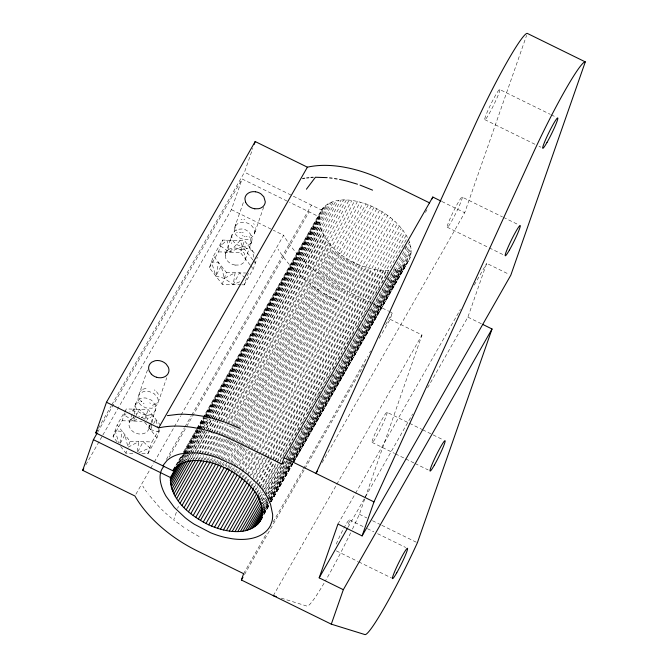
<?xml version="1.0" encoding="UTF-8"?>
<svg xmlns="http://www.w3.org/2000/svg" width="668" height="668" viewBox="0 0 668 668"><rect width="100%" height="100%" fill="white"/><g stroke="black" fill="none" stroke-linecap="round" stroke-linejoin="round"><path stroke-width="0.5" stroke-dasharray="3.34 2.5" d="M386.538 275.241L389.127 270.715C359.209 271.291 320.231 249.715 319.137 216.808L289.553 202.279M293.377 462.815L408.524 260.954C412.523 254.516 411.471 246.4 408.532 239.779M230.752 239.42L230.836 238.593M235.286 226.427L235.37 225.609M134.068 415.112L133.099 421.049L124.198 414.845L126.001 413.901M134.226 414.127L135.036 409.175L148.196 409.534L160.537 425.374M137.216 451.476L138.819 441.581L151.978 441.94L159.034 429.566M147.511 369.963L138.184 396.667L138.009 400.015A10.488 8.5 19.2 0 0 140.756 404.967L145.641 407.864L151.669 408.223A10.412 8.442 19.2 0 0 156.437 405.626L157.957 402.954L166.733 377.762M232.138 234.568L231.854 236.188A10.362 8.392 19.2 0 0 233.441 241.373A10.412 8.442 19.2 0 0 237.833 245.064L241.549 246.225A10.279 8.325 19.2 0 0 247.494 245.548C257.405 241.265 249.323 227.646 240.455 229.074A10.362 8.392 19.2 0 0 234.919 230.802L232.138 234.568L225.534 253.514M119.898 442.984L122.328 431.445L117.184 424.848L125.25 410.711M151.711 423.821L150.5 429.591L158.992 431.937L158.283 429.048M151.92 422.861L153.339 416.131L146.133 415.438L141.474 417.442M245.356 259.618L251.018 243.119M176.36 512.247L173.73 520.005L184.969 528.146M177.68 508.373L178.339 506.436M155.594 409.734L154.066 412.406A10.412 8.442 19.2 0 1 149.306 415.003L143.269 414.636L138.393 411.738A10.488 8.5 19.2 0 1 135.646 406.795L135.821 403.439L134.669 406.77L136.422 402.027L140.23 398.746A10.488 8.5 19.2 0 1 146.183 398.078L151.511 400.19L155.226 404.616A10.412 8.442 19.2 0 1 155.594 409.734L151.252 422.118M255.376 230.928L253.673 235.495L249.865 238.768A10.279 8.325 19.2 0 1 243.912 239.445L240.204 238.284L237.082 236.088A10.362 8.392 19.2 0 1 234.334 231.145A10.412 8.442 19.2 0 1 235.111 226.377L237.307 223.997A10.279 8.325 19.2 0 1 242.826 222.294C248.955 222.01 255.953 227.504 254.283 234.084L263.668 207.163M117.151 441.907L113.059 436.655L117.184 424.848M113.059 436.655L122.135 420.748L124.883 412.882M125.225 411.897L126.26 408.941L135.036 409.175L129.617 412.014M150.935 423.011L149.056 428.397A10.346 8.392 19.2 0 1 138.944 433.975L136.915 433.565A10.346 8.392 19.2 0 1 131.771 430.509L129.634 427.495A10.346 8.392 19.2 0 1 129.233 422.502L134.953 405.952M132.899 453.347L125.926 453.155L127.638 448.236M130.043 441.348L138.819 441.581L127.98 447.251L130.043 441.348L124.899 434.743L122.328 431.445L115.121 430.751L118.912 443.018M144.756 419.379L148.196 409.534M241.19 284.793L222.244 284.284L209.385 267.784L213.509 255.978L222.578 240.071L244.513 240.664L254.809 253.857M102.847 435.043L231.412 209.643L242.117 178.982L288.626 201.819M111.79 404.85L244.488 172.202L252.846 148.246M141.875 453.589L147.853 453.747L151.978 441.94M209.385 267.784L218.461 251.878L222.578 240.071M147.853 453.747L156.93 437.841L160.019 428.981M234.51 227.796L243.87 200.993M222.244 284.284L226.369 272.477L213.509 255.978M250.191 265.037L240.388 252.471L244.513 240.664M242.183 284.819L244.179 284.877L248.304 273.07M244.179 284.877L253.256 268.97L257.372 257.163M379.265 338.309L390.112 319.304L392.316 312.975L389.536 311.605M352.462 529.089A80.502 6.972 -63.8 0 0 359.392 514.276L364.895 498.52M365.246 497.535L422.001 334.969L390.112 319.304M322.185 462.557L464.694 212.716L526.609 35.371M427.62 387.741L467.892 317.133L486.671 263.342L508.958 274.281M250.575 244.68L251.911 240.864L250.842 243.912M235.554 224.815L235.821 224.047M231.019 237.8L231.287 237.031M138.184 396.667L139.712 393.995L142.601 391.974A10.488 8.5 19.2 0 1 148.547 391.298L153.874 393.41L157.598 397.836A10.412 8.442 19.2 0 1 157.957 402.954M120.39 443.21L124.899 434.743L127.98 447.251M151.853 427.052L150.5 429.591L149.039 424.873M153.657 423.662L155.911 419.429L158.04 428.088M135.529 416.531L133.099 421.049L137.758 419.045M136.013 415.621L139.42 409.3L146.133 415.438L147.879 421.099M137.858 451.643L143.211 441.698L149.916 447.844L138.752 452.654M98.363 428.38L111.272 405.752M97.545 432.446L242.117 178.982M85.805 464.92L102.329 435.954M135.921 494.195L150.208 469.153M150.718 468.26L153.774 462.891M154.283 461.997L173.83 427.729M174.348 426.827L180.552 415.947M181.07 415.037L283.608 235.278L273.354 230.243M166.365 459.467L184.435 427.779M184.952 426.877L191.148 416.014M191.666 415.112L311.455 205.093M169.163 457.188L186.197 427.32M186.714 426.409L309.092 211.873M175.893 465.304L181.679 455.267M183.642 451.727L196.659 429.015M197.06 428.188L322.126 209.042C332.748 196.275 352.103 199.147 366.039 203.965C382.898 210.236 398.771 221.434 407.455 237.516L278.89 462.916M176.636 464.711L182.314 454.749M182.832 453.848L196.768 429.407M197.285 428.497L203.481 417.634M203.999 416.732L323.27 207.623M177.947 463.383L182.598 455.242M184.66 451.618L197.052 429.891M197.569 428.99L324.59 206.295M178.69 463.033L183.333 454.883M183.85 453.973L197.277 430.442M197.795 429.532L204.508 417.767M205.026 416.865L319.137 216.808M179.441 462.164L184.084 454.015M184.602 453.113L204.742 417.809M205.251 416.899L326.076 205.076M179.583 462.44L184.226 454.29M184.744 453.388L198.171 429.85M198.688 428.948L204.884 418.084M205.393 417.183L318.995 218.027M179.032 464.669L198.655 430.267M199.173 429.365L205.368 418.502M205.886 417.6L327.738 203.965M181.095 461.688L185.22 454.449M185.737 453.547L199.164 430.008M199.682 429.098L205.878 418.235M206.395 417.333L318.953 219.989M180.853 463.675L186.013 454.624M186.531 453.722L199.957 430.184M200.475 429.282L206.671 418.418M207.189 417.508L329.558 202.972M182.264 461.914L186.397 454.674M186.915 453.772L200.333 430.234M200.851 429.332L207.047 418.469M207.564 417.558L319.095 222.026M182.848 462.807L187.499 454.666M188.017 453.756L201.435 430.225M201.953 429.315L208.149 418.452M208.666 417.55L331.553 202.103M184.143 461.321L188.267 454.081M188.785 453.171L208.408 418.769M208.925 417.867L319.421 224.147M185.028 462.072L202.588 431.294M203.105 430.392L209.301 419.529M209.819 418.619L333.733 201.369M186.714 459.876L189.812 454.449M190.33 453.539L203.239 430.91M203.757 430.008L209.952 419.145M210.462 418.235L319.93 226.327M187.341 461.488L191.474 454.248M191.992 453.338L204.383 431.611M206.445 427.996L211.614 418.936M212.123 418.034L336.046 200.776M188.96 459.384L211.681 419.554M212.199 418.644L320.623 228.548M189.787 461.054L206.312 432.087M206.821 431.177L213.025 420.314M213.535 419.412L338.492 200.342M191.407 458.958L193.987 454.432M194.505 453.53L206.896 431.804M207.414 430.902L213.61 420.038M214.127 419.128L321.525 230.844M192.326 460.77L195.941 454.432M196.459 453.53L208.332 432.705M208.85 431.804L215.046 420.94M215.564 420.03L341.031 200.058M193.536 459.5L196.634 454.065M197.152 453.163L209.026 432.338M209.543 431.436L322.627 233.19M194.956 460.644L198.571 454.307M199.089 453.405L210.445 433.49M210.963 432.58L217.676 420.815M218.194 419.905L343.661 199.932M196.375 459.141L198.955 454.616M199.473 453.706L210.829 433.791M211.347 432.889L218.06 421.124M218.578 420.214L323.913 235.545M197.661 460.67L200.767 455.234M201.277 454.332L213.159 433.515M213.668 432.605L219.864 421.742M220.382 420.84L346.375 199.957M198.872 459.684L201.452 455.159M201.97 454.257L213.334 434.342M213.852 433.432L220.557 421.667M221.075 420.756L325.374 237.9M200.417 460.845L203.515 455.409M204.032 454.507L215.388 434.592M215.906 433.682L222.102 422.819M222.619 421.917L349.122 200.133M202.053 459.3L215.998 434.86M216.516 433.95L222.711 423.086M223.221 422.184L327.011 240.229M203.206 461.154L206.303 455.726M206.821 454.816L218.177 434.901M218.695 434L224.373 424.038M226.435 420.422L351.911 200.45M204.867 459.784L206.938 456.16M207.447 455.259L218.294 436.246M218.812 435.344L225.007 424.481M225.525 423.57L328.79 242.526M206.003 461.605L208.583 457.079M209.101 456.177L220.465 436.262M220.974 435.352L227.178 424.489M227.688 423.587L354.708 200.901M207.832 460.227L209.902 456.603M210.412 455.701L221.258 436.688M221.776 435.778L227.972 424.923M228.489 424.013L330.718 244.78M208.8 462.181L211.38 457.655M211.898 456.745L222.736 437.74M223.254 436.83L229.45 425.967M231.52 422.351L357.505 201.469M210.921 460.603L212.466 457.889M212.983 456.987L223.83 437.974M224.348 437.072L230.544 426.209M231.053 425.299L332.773 246.968M211.564 462.866L214.144 458.34M214.662 457.438L225.508 438.425M226.018 437.523L232.214 426.66M232.731 425.758L360.269 202.162M213.593 461.805L215.655 458.19M216.173 457.279L226.494 439.177M227.011 438.275L233.207 427.411M233.725 426.501L334.927 249.081M214.461 463.717L217.042 459.192M217.559 458.281L227.888 440.179M228.406 439.277L235.119 427.503M235.629 426.601L363.167 203.005M216.349 462.932L218.411 459.308M218.929 458.407L229.258 440.295M229.775 439.394L235.971 428.53M236.489 427.629L337.173 251.101M217.334 464.677L219.914 460.152M220.432 459.25L230.752 441.139M231.27 440.237L237.466 429.374M237.983 428.472L366.039 203.965M219.179 463.959L220.732 461.246M221.25 460.335L232.088 441.331M232.606 440.421L238.802 429.557M239.319 428.656L339.486 253.038M219.622 465.538L222.202 461.012M222.72 460.102L233.049 441.999M233.558 441.097L368.327 204.826M222.077 464.886L223.621 462.172M224.139 461.271L341.866 254.875M222.561 466.757L235.988 443.218M236.505 442.316L371.266 206.045M225.141 465.813L237.541 444.086M238.05 443.185L344.421 256.704M225.333 468.026L227.913 463.5M228.431 462.59L238.76 444.487M239.269 443.577L374.038 207.314M227.755 467.55L240.664 444.913M241.181 444.011L347.026 258.441M228.08 469.404L230.66 464.878M231.178 463.968L241.507 445.865M242.016 444.963L376.785 208.692M229.875 468.861L231.429 466.139M231.946 465.237L242.267 447.134M242.785 446.224L349.155 259.743M230.844 470.923L244.271 447.385M244.789 446.483L379.558 210.211M232.673 470.456L234.226 467.742M234.744 466.832L245.582 447.827M246.1 446.917L351.952 261.347M233.6 472.56L382.305 211.856M235.395 471.884L236.948 469.17M239.01 465.546L248.304 449.255M248.822 448.345L354.675 262.774M236.322 474.33L250.266 449.89M250.784 448.98L385.027 213.618M238.175 473.211L239.72 470.497M240.238 469.596L357.447 264.102M239.002 476.209L241.582 471.683M242.1 470.781L252.947 451.768M253.464 450.867L387.707 215.505M240.522 475.374L242.066 472.652M242.584 471.75L253.94 451.835M254.458 450.933L360.311 265.355M241.565 478.163L243.628 474.547M245.69 470.923L256.019 452.82M256.537 451.91L390.271 217.459M242.918 477.42L244.471 474.706M244.989 473.796L363.225 266.499M244.012 480.183L246.592 475.658M247.11 474.756L392.717 219.48M245.381 479.365L247.444 475.741M247.962 474.839L259.835 454.015M260.353 453.113L366.206 267.534M246.358 482.296L248.939 477.77M249.456 476.868L261.33 456.044M261.848 455.142L395.064 221.592M247.369 482.087L249.431 478.463M251.494 474.848L262.34 455.835M262.858 454.933L369.22 268.452M248.596 484.484L251.176 479.958M253.247 476.334L397.301 223.772M249.815 483.757L251.878 480.133M252.395 479.232L264.787 457.505M265.305 456.595L372.185 269.212M250.692 486.713L253.272 482.187M253.79 481.277L266.699 458.649M267.217 457.747L399.397 226.001M251.727 486.187L253.798 482.563M255.861 478.939L375.132 269.83M252.646 488.993L255.744 483.557M256.261 482.655L269.68 459.116M270.198 458.215L401.351 228.281M254.132 487.573L269.621 460.411M270.139 459.509L378.055 270.315M254.433 491.289L257.531 485.861M258.048 484.951L403.138 230.585M255.978 489.711L258.04 486.087M258.558 485.185L272.502 460.745M273.02 459.834L380.935 270.64M256.044 493.602L259.142 488.174M259.66 487.264L274.122 461.922M274.64 461.02L404.75 232.898M257.247 492.6L259.827 488.074M260.345 487.172L274.807 461.822M275.316 460.92L383.749 270.824M257.489 495.923L260.587 490.487M262.649 486.872L276.594 462.423M277.111 461.521L406.194 235.211M258.95 494.437L261.53 489.911M262.048 489.009L276.51 463.659M277.02 462.757L386.488 270.849M258.75 498.219L262.365 491.89M262.883 490.98L278.372 463.826M260.036 497.025L262.624 492.5M264.687 488.876L278.623 464.435M279.14 463.534L287.407 449.046M289.469 445.431L293.085 439.093M295.147 435.469L299.798 427.32M301.861 423.704L305.476 417.366M307.539 413.743L312.19 405.601M314.252 401.977L318.385 394.738M318.903 393.828L324.581 383.875M325.099 382.964L330.777 373.011M332.839 369.387L336.455 363.05M338.526 359.434L342.133 353.096M344.204 349.473L348.846 341.323M349.364 340.421L355.042 330.46M357.113 326.844L360.728 320.506M362.791 316.882L367.433 308.733M369.504 305.117L373.12 298.78M375.182 295.156L379.825 287.015M381.896 283.391L386.029 276.151M259.819 500.491L263.434 494.153M265.505 490.529L280.476 464.277M261.013 499.464L264.111 494.028M264.628 493.126L280.635 465.062M290.137 449.606L291.691 446.892M301.502 429.691L302.529 427.879M319.571 398.003L320.607 396.199M331.445 377.186L332.998 374.472M357.781 331.019L359.326 328.305M369.137 311.104L370.172 309.292M387.215 279.424L388.242 277.612M404.766 248.646L406.319 245.924M425.424 212.432L426.969 209.719M261.739 500.891L264.837 495.464M265.355 494.554L282.389 464.686M282.906 463.776L284.459 461.062M286.522 457.446L409.409 242M262.382 500.841L264.962 496.316M265.48 495.414L282.522 465.538M283.032 464.636L285.62 460.11M286.129 459.2L394.045 270.006C399.714 268.812 405.334 265.947 408.524 260.954M261.405 504.866L265.53 497.627M267.601 494.003L410.11 244.162M262.574 503.897L265.672 498.462M268.252 493.936L286.848 461.346M287.357 460.444L396.308 269.438M261.923 506.97L266.565 498.821M267.083 497.919L288.25 460.803M288.768 459.901L410.628 246.258M263.134 505.91L266.749 499.572M268.82 495.948L288.434 461.555M288.952 460.644L398.42 268.736M262.265 508.983L267.425 499.931M267.943 499.021L289.11 461.914M289.628 461.003L410.97 248.271M263.534 507.797L267.659 500.557M268.177 499.647L289.862 461.63M290.38 460.728L400.366 267.91M262.958 510.143L268.127 501.092M268.636 500.19L411.146 250.341M263.768 509.567L267.901 502.328M269.964 498.704L290.613 462.498M291.131 461.588L402.144 266.966M262.958 512.122L268.127 503.071M270.189 499.447L411.154 252.32M263.835 511.229L268.486 503.087M270.548 499.464L291.198 463.258M293.269 459.634L403.764 265.914M262.841 513.558L268.519 503.605M270.59 499.981L291.24 463.776M293.31 460.152L411.029 253.756M263.726 512.807L268.895 503.755M269.404 502.854L405.209 264.77M264.06 513.308L268.711 505.158M270.774 501.534L292.459 463.517M292.976 462.615L406.57 263.459M264.052 513.734L268.695 505.584M270.765 501.96L410.177 257.547M263.685 514.627L268.853 505.576M270.916 501.952L407.747 262.065M263.944 514.418L269.112 505.367M271.175 501.743L292.86 463.726M243.611 573.678L266.849 532.947M273.045 522.084L302.988 469.579M303.506 468.677L367.534 356.428M369.596 352.804L370.631 350.992M385.603 324.74L392.316 312.975M244.496 574.58L304.399 469.571M304.909 468.669L364.294 364.561M273.296 595.672L336.288 485.235M336.806 484.333L422.001 334.969M337.966 524.046L355.009 494.178M355.526 493.268L460.344 309.509M474.28 285.069L486.671 263.342M348.103 527.152L412.64 413.993M322.126 209.042L321.5 210.028L244.488 172.202M140.313 391.498L140.839 390.855M135.779 404.482L136.305 403.839M156.83 403.213L157.439 402.629M227.22 250.609L228.573 249.481M141.449 390.271L142.134 389.745M136.915 403.255L137.6 402.729M156.145 403.739L151.895 405.301M133.667 417.592L132.114 418.444A10.346 8.392 19.2 0 0 129.183 422.477M142.885 389.285L146.384 388.191M138.351 402.27L139.153 401.885M150.058 417.575L150.859 417.183M250.75 235.787L251.569 235.403M246.216 248.772L247.035 248.387M239.728 281.779L233.215 284.576L224.306 278.381L215.814 276.034L211.447 261.881L218.653 262.574L215.814 276.034L221.225 265.872L224.306 278.381L235.144 272.711L233.215 284.576L239.528 272.828L245.674 272.995M241.056 219.655L241.958 219.43M236.522 232.639L237.424 232.422M140.915 401.334L141.85 401.176M147.361 418.285L148.304 418.126M244.43 249.289L241.549 249.481M243.87 219.229L244.847 219.246M239.336 232.214L241.298 232.33M246.083 236.497L247.06 236.514M218.461 251.878L240.388 252.471M226.369 272.477L239.528 272.828L244.747 277.604M122.135 420.748L142.075 421.291M235.069 265.096L238.944 265.004A10.237 8.3 19.2 0 0 243.67 262.532A10.329 8.375 19.2 0 0 245.615 258.007L244.154 253.089L241.44 250.308M244.112 236.221L245.089 236.397M239.578 249.206L240.555 249.381M242.284 232.514L243.252 232.773M281.228 598.136L307.013 606.118A80.502 6.972 -63.8 0 0 324.873 581.811M242.192 235.62L243.144 235.963M237.658 248.605L238.61 248.947M499.823 89.554A16.892 1.461 -63.8 0 1 489.026 113.927A16.892 1.461 -63.8 0 1 488.007 110.27A16.892 1.461 -63.8 0 1 499.823 89.554L550.332 114.362M551.267 114.821L555.943 117.117M484.751 119.614L535.26 144.422M539.001 146.259L540.871 147.177M462.256 197.143A16.892 1.461 -63.8 0 1 451.459 221.509A16.892 1.461 -63.8 0 1 450.441 217.86A16.892 1.461 -63.8 0 1 462.256 197.143L502.478 216.9M503.413 217.359L518.376 224.707M441.907 201.519L464.694 212.716M447.184 227.195L488.341 247.41M489.277 247.87L503.305 254.758M467.892 317.133L481.82 323.972M231.412 209.643L272.419 229.784M370.974 302.487C344.446 290.38 317.492 276.736 297.828 254.566A99.941 57.891 29.7 0 1 288.518 242.977A98.864 57.273 29.7 0 1 283.608 235.278M371.909 302.946L388.609 311.146M387.131 412.323A16.892 1.461 -63.8 0 1 376.326 436.688A16.892 1.461 -63.8 0 1 375.316 433.031A16.892 1.461 -63.8 0 1 387.131 412.323L408.641 422.886M409.576 423.345L421.733 429.315M422.669 429.775L443.251 439.886M372.051 442.375L394.504 453.397M395.439 453.856L404.791 458.448M405.726 458.908L414.143 463.049M415.079 463.509L428.171 469.938M359.392 514.276L366.874 517.959M372.493 520.714L380.91 524.848M381.846 525.307L417.383 542.758M349.564 519.904L363.592 526.801M367.333 528.639L373.88 531.853M377.62 533.69L405.685 547.468M336.355 550.883L357.873 561.446M358.808 561.905L391.54 577.987M336.764 300.834L322.485 292.651M199.181 536.588L187.299 529.657M154.208 389.87L155.043 390.413M149.674 402.862L150.509 403.397M143.244 403.071L144.071 403.614M138.71 416.064L139.537 416.598M320.164 291.131C303.573 280.067 288.509 266.173 278.013 249.089M169.472 516.523L171.584 518.276M165.388 512.932L167.401 514.736M161.489 509.25L163.409 511.095M159.61 507.379L148.062 493.894M156.529 391.665L158.625 394.688M141.75 401.819L140.539 400.374M252.863 259.927L242.451 246.567L240.129 240.538L229.425 252.178L220.515 245.974L226.97 240.188L229.425 252.178L242.451 246.567L252.228 250.558L253.89 257.297M253.473 260.712L255.31 263.067L254.842 261.146M250.801 265.831L253.256 268.97M144.655 422.092L156.93 437.841M120.666 446.408L125.926 453.155M136.005 413.367L136.573 414.11M152.638 405.351L153.206 406.094M253.615 223.63L254.174 224.39M249.081 236.614L249.64 237.374M145.323 490.011L146.659 491.957M142.827 486.095L144.046 488.074M235.904 229.759L236.288 230.569M231.37 242.743L231.754 243.553M139.336 397.978L139.654 398.796M134.802 410.962L135.12 411.78M225.884 258.458L225.266 255.126M250.492 238.969L251.101 242.3M255.518 227.646L255.627 228.481M235.303 227.262L235.403 228.097M230.769 240.246L230.869 241.081M235.119 265.071A10.329 8.375 19.2 0 1 225.959 258.449M225.35 255.159A10.329 8.375 19.2 0 1 227.295 250.642M228.631 249.531A10.329 8.375 19.2 0 1 241.465 250.35M149.148 425.04A10.237 8.3 19.2 0 1 149.056 428.397M141.282 417.325A10.346 8.392 19.2 0 1 146.459 420.364M350.642 532.855A80.502 6.972 -63.8 0 1 325.366 580.96M336.28 544.069A16.892 1.461 -63.8 0 1 346.942 522.819A16.892 1.461 -63.8 0 1 347.769 525.799"/><path stroke-width="1" d="M262.399 517.132C252.304 538.583 222.861 532.221 205.969 523.478C188.844 514.402 169.664 498.745 170.432 477.511L177.655 464.836M482.747 324.431L492.032 328.99L417.383 542.758A80.502 6.972 -63.8 0 1 365.004 634.6L331.295 624.163L241.399 580.008L243.611 573.678L197.219 550.891C179.249 541.999 162.666 530.108 149.123 515.279A99.941 57.891 29.7 0 1 142.668 507.555A98.864 57.273 29.7 0 1 134.903 495.982L82.707 470.347L93.411 439.686L97.027 433.348M259.81 521.658C269.463 499.28 245.799 478.998 228.08 469.404C211.764 461.104 186.113 453.889 172.795 470.731L95.783 432.914L106.488 402.245L255.193 141.541L307.389 167.175A100.325 58.116 29.7 0 1 315.446 165.856A98.388 56.997 29.7 0 1 324.281 165.363A100.167 58.024 29.7 0 1 343.678 167.083L348.754 168.077A99.816 57.824 29.7 0 1 364.169 172.336A98.755 57.206 29.7 0 1 379.315 178.298L429.658 202.922M254.191 144.413L255.193 141.541M106.488 402.245L158.683 427.879A100.325 58.116 29.7 0 1 171.075 426.209A98.388 56.997 29.7 0 1 180.235 426.167A100.167 58.024 29.7 0 1 194.964 427.796L200.049 428.789A99.816 57.824 29.7 0 1 215.463 433.048A98.755 57.206 29.7 0 1 230.61 439.001L281.879 464.093L284.092 457.755L432.797 197.043L440.997 201.076M432.163 198.855L432.797 197.043M331.295 624.163L343.327 589.694L319.187 577.845L337.966 524.046L362.106 535.903L510.811 275.191L585.293 61.882L527.303 33.4A80.502 6.972 -63.8 0 0 474.915 125.242L315.989 473.42L317.534 470.706M362.106 535.903L373.98 501.902L532.905 153.724A80.502 6.972 -63.8 0 1 585.293 61.882M95.783 432.914L97.328 430.192M82.707 470.347L83.742 468.544M158.683 427.879L307.389 167.175M163.994 466.239C159.193 471.474 159.452 478.705 161.255 485.068A61.556 35.654 29.7 0 0 166.115 496.332L174.431 507.596L185.136 517.683A61.798 35.796 29.7 0 0 194.296 524.246L210.537 532.713A61.548 35.654 29.7 0 0 225.049 537.423L232.205 538.767A61.907 35.863 29.7 0 0 239.152 539.385A61.339 35.529 29.7 0 0 248.797 538.917C255.502 537.94 262.265 535.419 267.008 530.4A61.94 35.88 29.7 0 0 270.557 525.257L272.076 520.931A62.174 36.014 29.7 0 0 272.627 514.31L270.498 504.123L266.582 495.84A61.372 35.554 29.7 0 0 258.282 484.601L247.135 474.163A61.548 35.654 29.7 0 0 234.067 465.329L217.534 457.697A61.798 35.796 29.7 0 0 207.138 454.657A61.932 35.88 29.7 0 0 193.553 452.812L180.961 453.806A61.548 35.654 29.7 0 0 173.037 456.486A62.157 36.005 29.7 0 0 166.967 460.544L162.75 465.805M172.795 470.731L174.974 467.041M170.29 478.739L178.548 464.252M170.248 480.701L180.059 463.5M170.39 482.739L181.746 462.824M170.716 484.859L183.625 462.223M171.225 487.039L185.679 461.688M171.918 489.26L188.443 460.285M172.82 491.548L190.372 460.77M173.922 493.894L193.027 460.402M175.208 496.257L195.34 460.953M176.669 498.612L198.354 460.594M178.306 500.942L201.536 460.202M180.084 503.238L203.84 461.596M182.013 505.484L207.314 461.129M184.067 507.68L210.403 461.513M186.222 509.784L213.075 462.715M188.468 511.813L215.831 463.834M190.781 513.742L218.67 464.861M193.161 515.579L221.559 465.796M195.716 517.416L224.114 467.625M198.321 519.145L227.237 468.452M200.45 520.455L229.366 469.763M203.247 522.05L232.163 471.357M205.969 523.478L234.886 472.785M208.742 524.814L237.14 475.023M211.606 526.067L240.004 476.276M214.52 527.211L242.4 478.33M217.501 528.246L244.864 480.267M220.515 529.156L246.851 482.989M223.479 529.924L249.298 484.659M226.427 530.542L251.21 487.089M229.349 531.018L253.615 488.475M232.23 531.352L254.942 491.523M235.044 531.528L256.729 493.51M237.783 531.553L258.433 495.347M240.422 531.427L259.518 497.936M242.943 531.144L259.986 501.267M281.879 464.093L282.915 462.281M245.34 530.718L261.347 502.653M247.603 530.15L261.547 505.709M249.715 529.448L262.106 507.722M251.652 528.613L263.017 508.699M253.439 527.67L262.733 511.379M255.059 526.618L262.8 513.041M256.504 525.482L262.699 514.619M257.865 524.171L261.998 516.923M259.042 522.777L262.14 517.341M241.399 580.008L242.952 577.294M319.187 577.845L347.585 528.054M343.327 589.694L492.032 328.99M306.42 189.194L315.421 177.245L327.178 177.638M302.621 178.607L304.666 178.239M167.434 415.613L177.989 414.352A96.033 55.628 29.7 0 1 184.844 414.243L194.43 414.895L204.416 416.44A97.419 56.429 29.7 0 1 212.065 418.185L224.849 422.101L239.829 428.288M306.721 177.938L308.825 177.688M310.971 177.488L313.175 177.337M254.725 208.8L258.599 208.708A10.237 8.3 19.2 0 0 263.326 206.237A10.329 8.375 19.2 0 0 265.271 201.711L263.81 196.793L261.096 194.012A10.329 8.375 19.2 0 0 255.502 191.799M329.616 177.888L332.079 178.189M334.568 178.548L337.073 178.957M156.571 377.27L158.583 377.696A10.346 8.392 19.2 0 0 168.712 372.101A10.237 8.3 19.2 0 0 168.261 367.091L166.165 364.068A10.379 8.417 19.2 0 0 155.076 360.745L151.77 362.148A10.379 8.417 19.2 0 0 149.29 371.199L151.386 374.222M273.296 595.672L276.276 596.599M357.497 184.209L347.251 181.17A97.419 56.429 29.7 0 0 339.603 179.433M360.035 185.094L372.577 190.146M284.092 457.755L373.98 501.902M93.411 439.686L170.432 477.511M245.54 202.162L244.922 198.839A10.346 8.392 19.2 0 1 246.868 194.313L248.229 193.194A10.346 8.392 19.2 0 1 255.46 191.766M156.604 377.261A10.346 8.392 19.2 0 1 151.427 374.214M254.767 208.775A10.329 8.375 19.2 0 1 245.615 202.162M396.759 572.76A16.892 1.461 -63.8 0 0 407.555 548.386A16.892 1.461 -63.8 0 0 395.74 569.103A16.892 1.461 -63.8 0 0 396.759 572.76M434.325 465.17A16.892 1.461 -63.8 0 0 445.122 440.805A16.892 1.461 -63.8 0 0 433.307 461.513A16.892 1.461 -63.8 0 0 434.325 465.17M509.45 249.991A16.892 1.461 -63.8 0 0 520.255 225.625A16.892 1.461 -63.8 0 0 508.44 246.342A16.892 1.461 -63.8 0 0 509.45 249.991M547.017 142.409A16.892 1.461 -63.8 0 0 557.813 118.044A16.892 1.461 -63.8 0 0 545.998 138.752A16.892 1.461 -63.8 0 0 547.017 142.409"/></g></svg>
